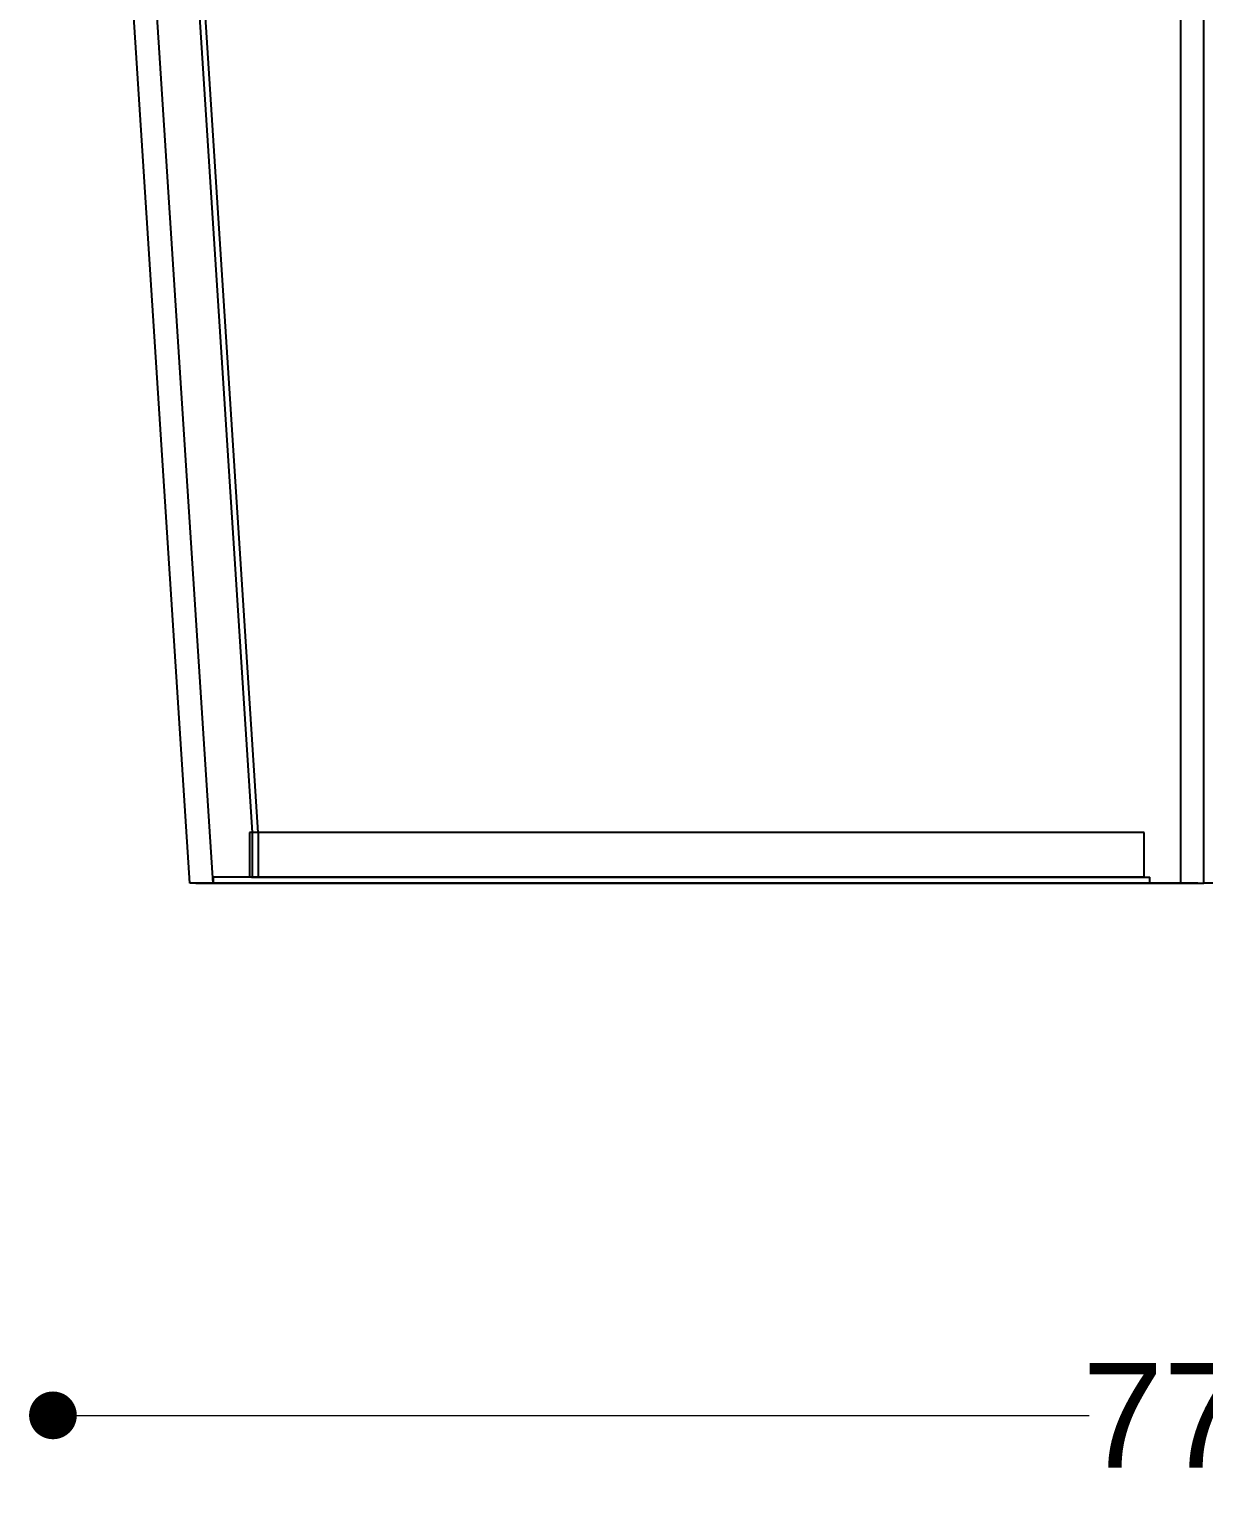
# Model space of a CAD drawing. Header units: millimetres. Extents: x 10366 to 28454, y 24552 to 29702.
# Drawn here: x 25737.7 to 26131.6, y 27299 to 27786.5 of the extents above; entities that cross this region are included whole.
import ezdxf

# ---------------------------------------------------------------- set-up
doc = ezdxf.new("R2010")
doc.units = ezdxf.units.MM
doc.header["$LTSCALE"] = 3
doc.layers.add('DomyÅ›lny', color=7, linetype='Continuous')
doc.styles.get("Standard").update_dxf_attribs({"font": 'arial.ttf'})
doc.dimstyles.new('MATEUSZ', dxfattribs={"dimtxt": 35, "dimasz": 16, "dimexe": 0.18, "dimexo": 0.0625, "dimgap": 0.09, "dimtad": 0, "dimdec": 0, "dimdsep": 46, "dimtxsty": 'Standard', "dimblk": 'DOT', "dimcen": 0.09, "dimse1": 1, "dimse2": 1, "dimadec": 0, "dimazin": 0, "dimtfac": 1, "dimtdec": 0, "dimtofl": 0, "dimtmove": 0, "dimatfit": 3, "dimfxl": 1, "dimtolj": 1, "dimtzin": 0, "dimlwd": 9, "dimlwe": 9, "dimarcsym": 0})

# ---------------------------------------------------------------- blocks, each defined once
blk = doc.blocks.new('_Dot')
at = {"color": 0, "linetype": 'ByBlock', "lineweight": -2}
blk.add_line((-0.5, 0), (-1, 0), dxfattribs=at)
at = {"color": 0, "linetype": 'ByBlock', "const_width": 0.5}
blk.add_lwpolyline([(-0.25, 0, 1), (0.25, 0, 1)], format="xyb", close=True, dxfattribs=at)
blk = doc.blocks.new('*D68')
at = {"color": 0, "lineweight": 9, "transparency": 16777216}
for p, q in [((25761.67, 27321.97), (26093.18, 27321.97)), ((26501.57, 27321.97), (26170.05, 27321.97))]:
    blk.add_line(p, q, dxfattribs=at)
at = {"layer": 'Defpoints', "color": 0, "transparency": 16777216}
for p in [(25745.67, 28209.11), (26517.57, 28209.11), (26517.57, 27321.97)]:
    blk.add_point(p, dxfattribs=at)
at = {"color": 0, "lineweight": 9, "transparency": 16777216, "xscale": 16, "yscale": 16, "zscale": 16, "rotation": 180}
blk.add_blockref('_Dot', (25745.67, 27321.97), dxfattribs=at)
at = {"color": 0, "lineweight": 9, "transparency": 16777216, "xscale": 16, "yscale": 16, "zscale": 16}
blk.add_blockref('_Dot', (26517.57, 27321.97), dxfattribs=at)
at = {"color": 0, "transparency": 16777216, "insert": (26131.62, 27321.97), "char_height": 35, "attachment_point": 5}
blk.add_mtext('\\A1;772', dxfattribs=at)

msp = doc.modelspace()

# ---------------------------------------------------------------- linework, layer by layer
at = {"layer": 'DomyÅ›lny'}
for p, q in [((26123.86, 27500.32), (26123.86, 28274.08)), ((26131.62, 27500.32), (26131.62, 28274.08)), ((26131.62, 27500.32), (26131.62, 28274.08)), ((25799.39, 27500.32), (25753.36, 28210.43)), ((25791.62, 27500.32), (25745.67, 28209.11)), ((25768.5, 28196.48), (25812.53, 27517.32)), ((25814.53, 27517.32), (25770.49, 28196.61)), ((26111.62, 27517.32), (25811.62, 27517.32)), ((25811.62, 27517.32), (25811.62, 27502.32)), ((25812.53, 27517.32), (25812.53, 27502.33)), ((25814.53, 27517.32), (25814.53, 27502.33)), ((26111.62, 27502.32), (26111.62, 27517.32)), ((25812.25, 27502.32), (25799.39, 27502.32)), ((25799.39, 27502.32), (25799.39, 27500.32)), ((26111.62, 27502.32), (25811.62, 27502.32)), ((25812.25, 27502.32), (26113.5, 27502.32)), ((25812.53, 27502.33), (25814.53, 27502.33)), ((26113.5, 27500.32), (26113.5, 27502.32)), ((25793.68, 27500.32), (25799.39, 27500.32)), ((26113.5, 27500.32), (25799.39, 27500.32)), ((25799.39, 27500.32), (26123.86, 27500.32)), ((26123.86, 27500.32), (25799.39, 27500.32)), ((26113.5, 27500.32), (26129.62, 27500.32))]:
    msp.add_line(p, q, dxfattribs=at)
for points in [[(25799.39, 27500.32, 0), (25791.62, 27500.32, 0)], [(25793.62, 27500.32, 0), (25793.62, 27500.32, 0), (25793.62, 27500.32, 0), (25793.62, 27500.32, 0), (25793.62, 27500.32, 0), (25793.62, 27500.32, 0), (25793.62, 27500.32, 0), (25793.62, 27500.32, 0), (25793.62, 27500.32, 0), (25793.62, 27500.32, 0), (25793.62, 27500.32, 0), (25793.63, 27500.32, 0), (25793.74, 27500.32, 0), (25794.23, 27500.32, 0), (25799.39, 27500.32, 0)], [(26129.62, 27500.32, 0), (26129.62, 27500.32, 0), (26129.62, 27500.32, 0), (26129.62, 27500.32, 0), (26129.62, 27500.32, 0), (26129.62, 27500.32, 0), (26129.62, 27500.32, 0), (26129.62, 27500.32, 0), (26129.62, 27500.32, 0), (26129.62, 27500.32, 0), (26129.62, 27500.32, 0), (26129.61, 27500.32, 0), (26129.58, 27500.32, 0), (26129.44, 27500.32, 0), (26128.01, 27500.32, 0), (26123.86, 27500.32, 0)], [(26123.86, 27500.32, 0), (26129.39, 27500.32, 0), (26131.04, 27500.32, 0), (26131.47, 27500.32, 0), (26131.58, 27500.32, 0), (26131.61, 27500.32, 0), (26131.62, 27500.32, 0), (26131.62, 27500.32, 0), (26131.62, 27500.32, 0), (26131.62, 27500.32, 0), (26131.62, 27500.32, 0), (26131.62, 27500.32, 0), (26131.62, 27500.32, 0), (26131.62, 27500.32, 0), (26131.62, 27500.32, 0), (26131.62, 27500.32, 0), (26131.62, 27500.32, 0), (26131.62, 27500.32, 0), (26131.62, 27500.32, 0)], [(26139.38, 27500.32, 0), (26133.85, 27500.32, 0), (26132.19, 27500.32, 0), (26131.76, 27500.32, 0), (26131.65, 27500.32, 0), (26131.63, 27500.32, 0), (26131.62, 27500.32, 0), (26131.62, 27500.32, 0), (26131.62, 27500.32, 0), (26131.62, 27500.32, 0), (26131.62, 27500.32, 0), (26131.62, 27500.32, 0), (26131.62, 27500.32, 0), (26131.62, 27500.32, 0), (26131.62, 27500.32, 0), (26131.62, 27500.32, 0), (26131.62, 27500.32, 0), (26131.62, 27500.32, 0), (26131.62, 27500.32, 0)]]:
    msp.add_polyline3d(points, dxfattribs=at)
msp.add_polyline3d([(26089.92, 27500.32, 0), (26084.42, 27500.32, 0), (26089.92, 27500.32, 0), (26095.42, 27500.32, 0)], close=True, dxfattribs=at)

# ---------------------------------------------------------------- dimensions: what is measured, and where the dimension line sits
dim = msp.add_linear_dim(base=(26517.57, 27321.97), p1=(25745.67, 28209.11), p2=(26517.57, 28209.11), dimstyle='MATEUSZ')
dim.commit()
dim.dimension.update_dxf_attribs({"geometry": '*D68', "text_midpoint": (26131.62, 27321.97)})

doc.saveas('drawing.dxf')
